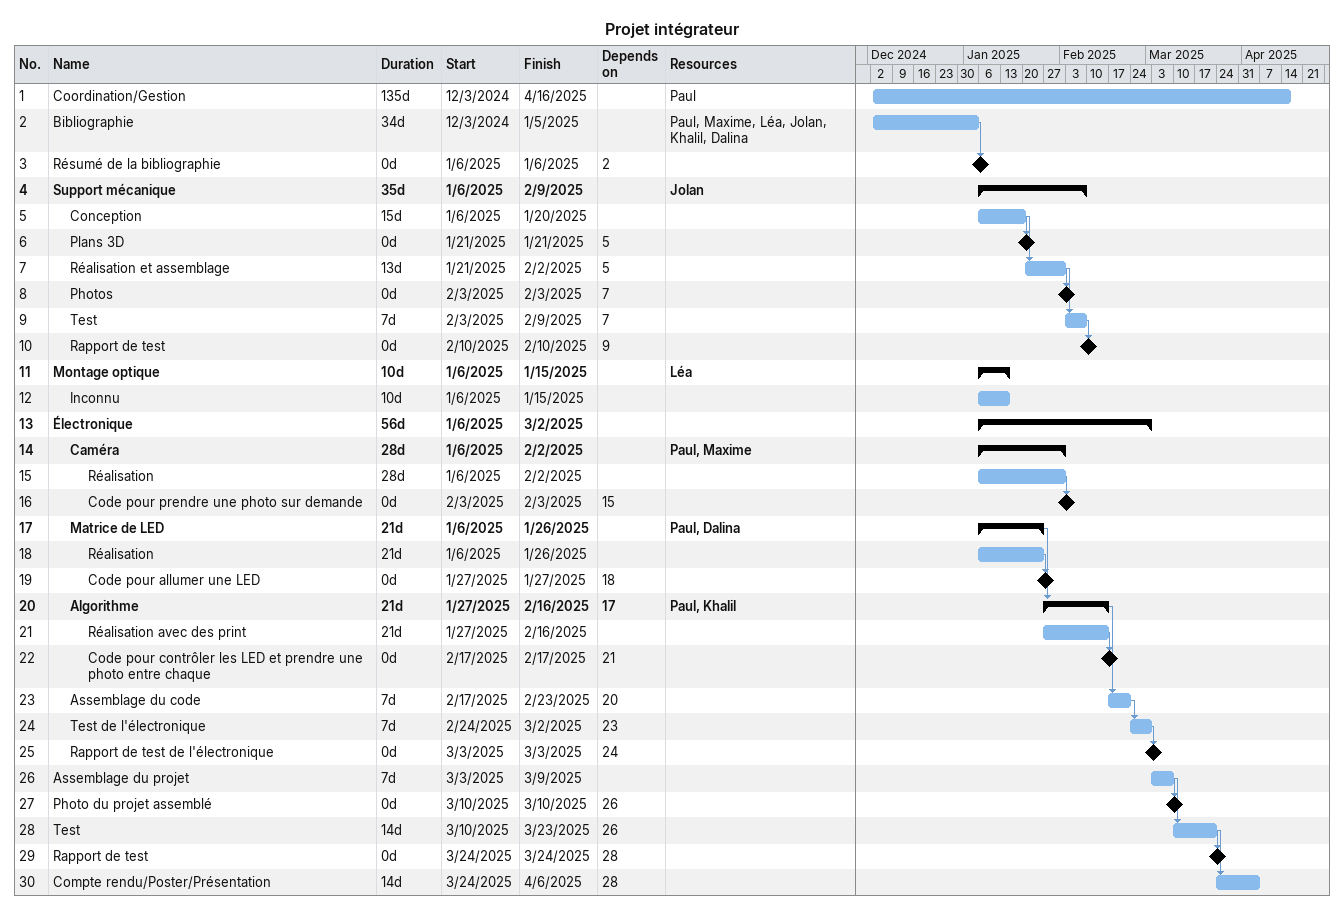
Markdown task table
Projet intégrateur

| ID | Level | Task | Duration | Start | Finish | Predecessors | Resources |
|---|---|---|---|---|---|---|---|
| 1 | 1 | Coordination/Gestion | 135d | 2024-12-03 | 2025-04-16 |  | Paul |
| 2 | 1 | Bibliographie | 34d | 2024-12-03 | 2025-01-05 |  | Paul, Maxime, Léa, Jolan, Khalil, Dalina |
| 3 | 1 | Résumé de la bibliographie | 0d | 2025-01-06 | 2025-01-06 | 2 |  |
| 4 | 1 | **Support mécanique** | 35d | 2025-01-06 | 2025-02-09 |  | Jolan |
| 5 | 2 | Conception | 15d | 2025-01-06 | 2025-01-20 |  |  |
| 6 | 2 | Plans 3D | 0d | 2025-01-21 | 2025-01-21 | 5 |  |
| 7 | 2 | Réalisation et assemblage | 13d | 2025-01-21 | 2025-02-02 | 5 |  |
| 8 | 2 | Photos | 0d | 2025-02-03 | 2025-02-03 | 7 |  |
| 9 | 2 | Test | 7d | 2025-02-03 | 2025-02-09 | 7 |  |
| 10 | 2 | Rapport de test | 0d | 2025-02-10 | 2025-02-10 | 9 |  |
| 11 | 1 | **Montage optique** | 10d | 2025-01-06 | 2025-01-15 |  | Léa |
| 12 | 2 | Inconnu | 10d | 2025-01-06 | 2025-01-15 |  |  |
| 13 | 1 | **Électronique** | 56d | 2025-01-06 | 2025-03-02 |  |  |
| 14 | 2 | **Caméra** | 28d | 2025-01-06 | 2025-02-02 |  | Paul, Maxime |
| 15 | 3 | Réalisation | 28d | 2025-01-06 | 2025-02-02 |  |  |
| 16 | 3 | Code pour prendre une photo sur demande | 0d | 2025-02-03 | 2025-02-03 | 15 |  |
| 17 | 2 | **Matrice de LED** | 21d | 2025-01-06 | 2025-01-26 |  | Paul, Dalina |
| 18 | 3 | Réalisation | 21d | 2025-01-06 | 2025-01-26 |  |  |
| 19 | 3 | Code pour allumer une LED | 0d | 2025-01-27 | 2025-01-27 | 18 |  |
| 20 | 2 | **Algorithme** | 21d | 2025-01-27 | 2025-02-16 | 17 | Paul, Khalil |
| 21 | 3 | Réalisation avec des print | 21d | 2025-01-27 | 2025-02-16 |  |  |
| 22 | 3 | Code pour contrôler les LED et prendre une photo entre chaque | 0d | 2025-02-17 | 2025-02-17 | 21 |  |
| 23 | 2 | Assemblage du code | 7d | 2025-02-17 | 2025-02-23 | 20 |  |
| 24 | 2 | Test de l'électronique | 7d | 2025-02-24 | 2025-03-02 | 23 |  |
| 25 | 2 | Rapport de test de l'électronique | 0d | 2025-03-03 | 2025-03-03 | 24 |  |
| 26 | 1 | Assemblage du projet | 7d | 2025-03-03 | 2025-03-09 |  |  |
| 27 | 1 | Photo du projet assemblé | 0d | 2025-03-10 | 2025-03-10 | 26 |  |
| 28 | 1 | Test | 14d | 2025-03-10 | 2025-03-23 | 26 |  |
| 29 | 1 | Rapport de test | 0d | 2025-03-24 | 2025-03-24 | 28 |  |
| 30 | 1 | Compte rendu/Poster/Présentation | 14d | 2025-03-24 | 2025-04-06 | 28 |  |
